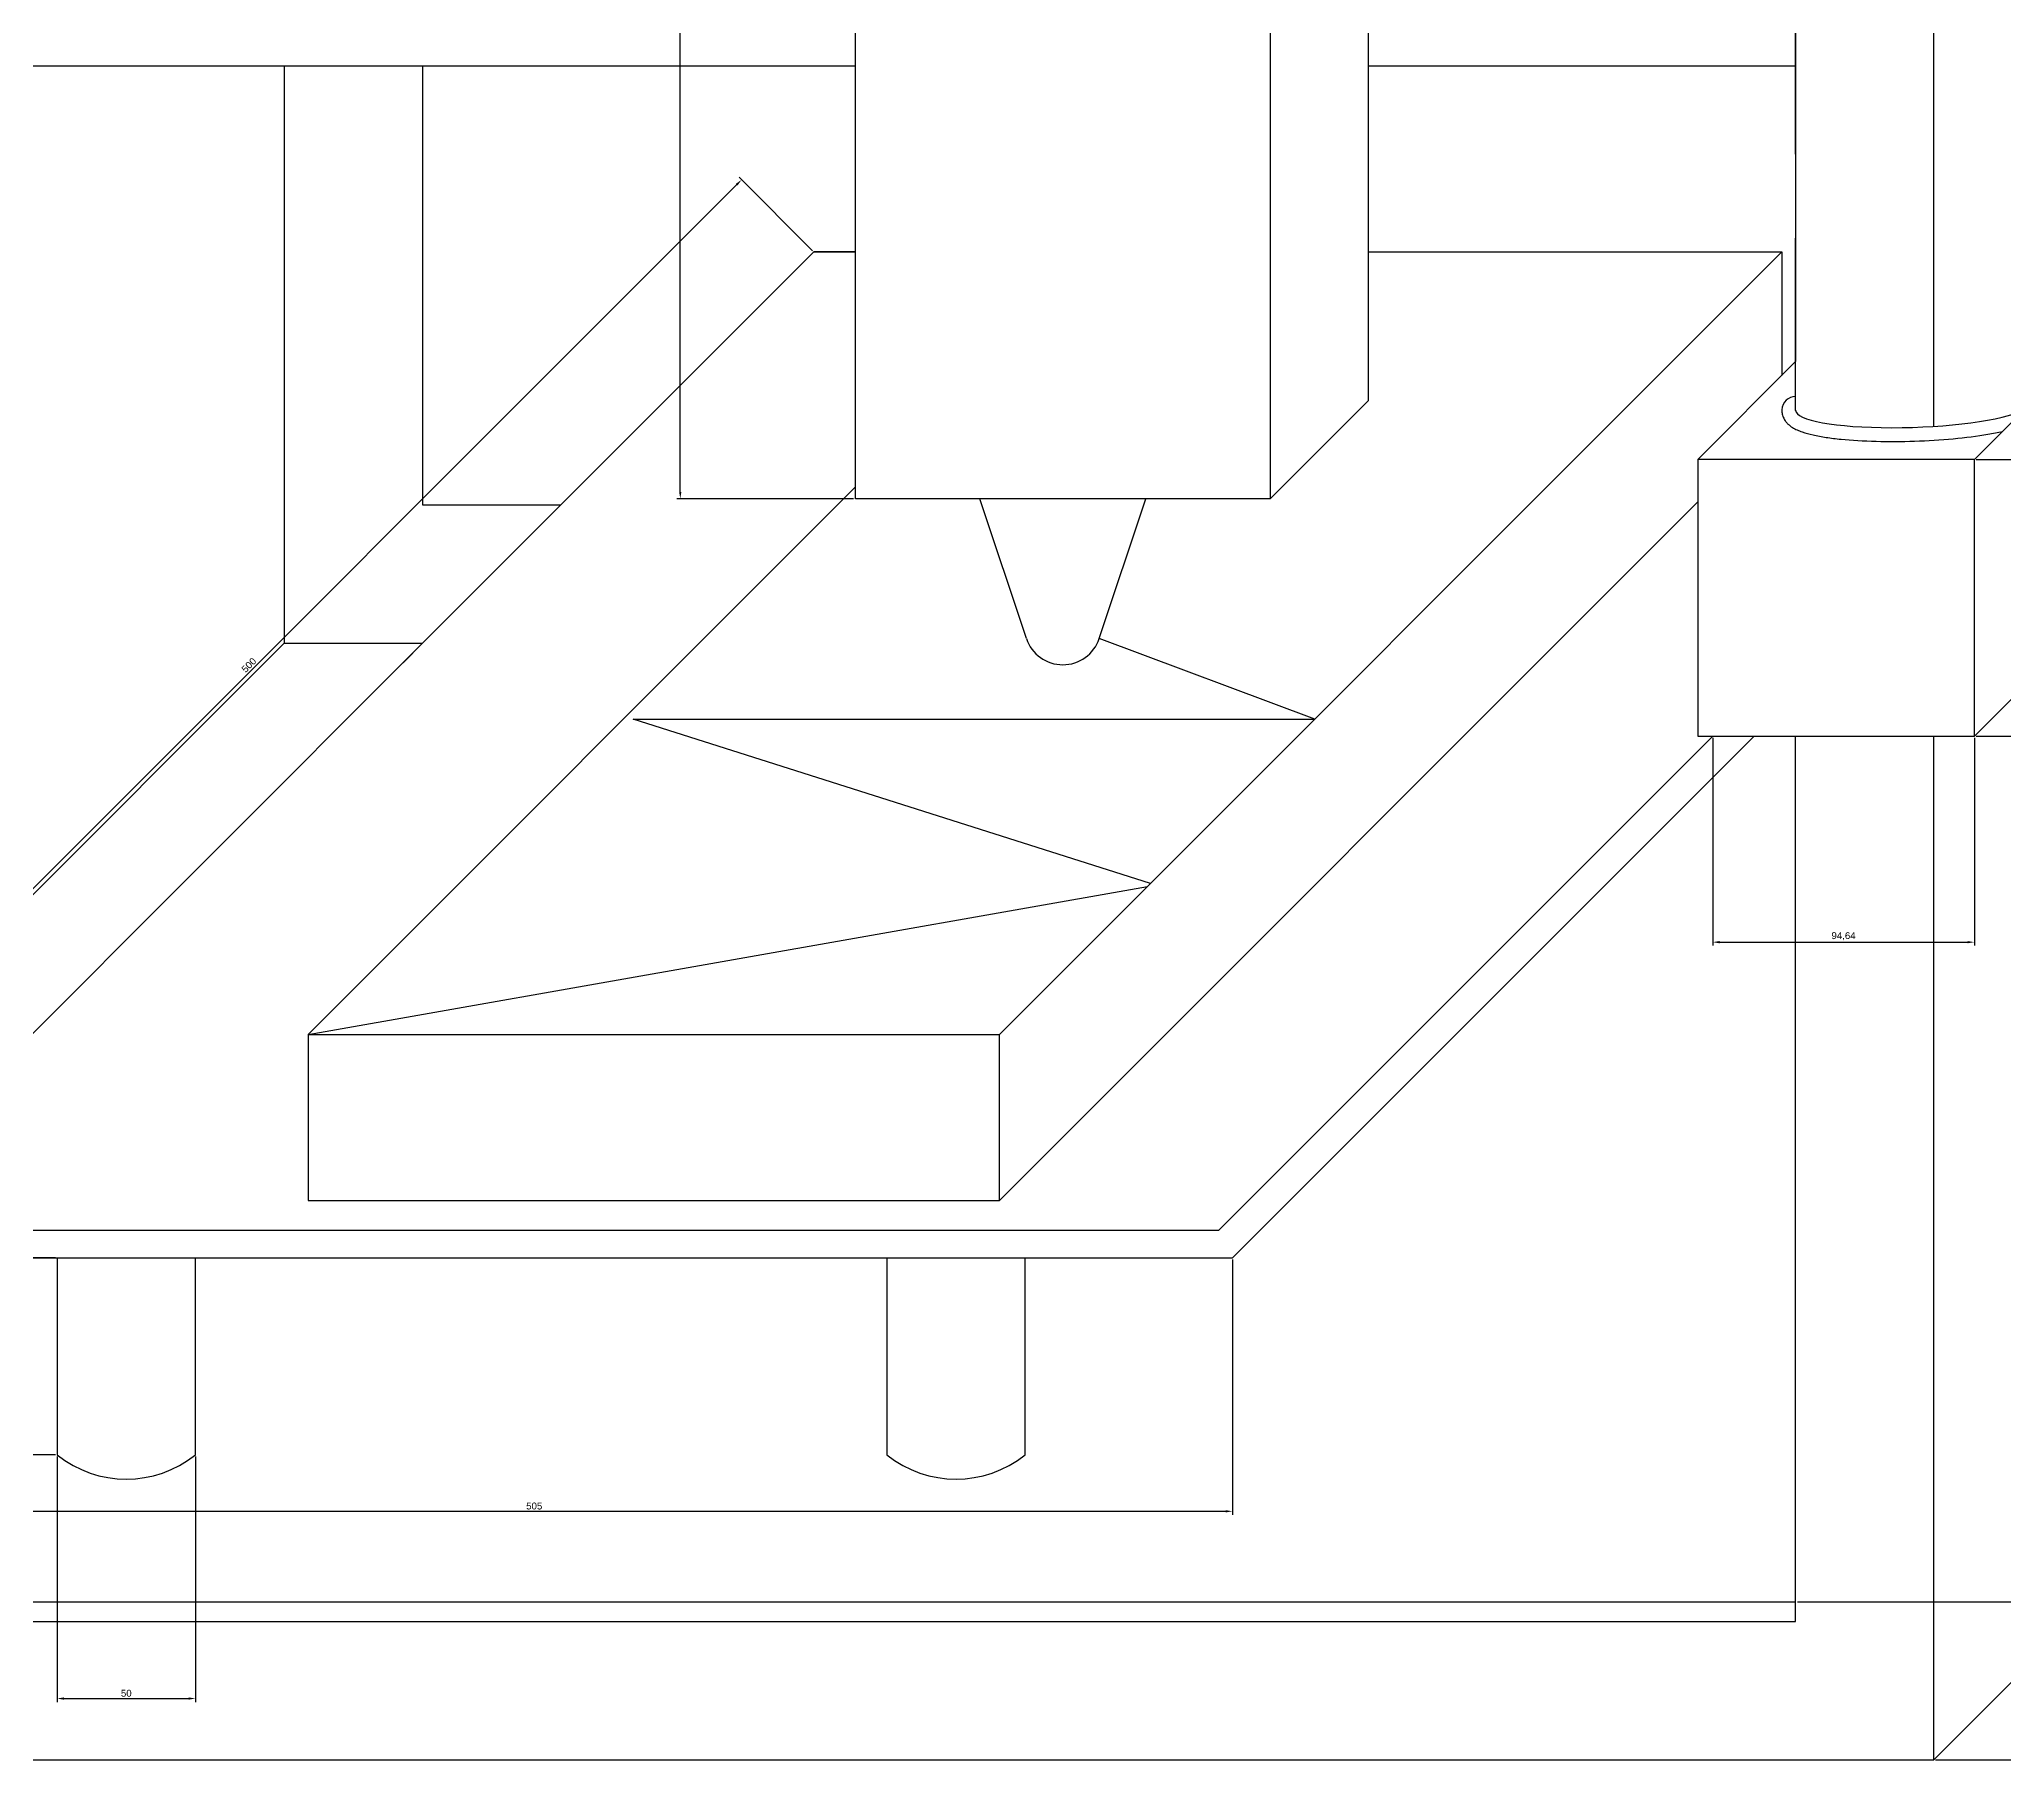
# Model space of a CAD drawing. Header units: millimetres. Extents: x 2208 to 8402, y 1291 to 9059.
# Drawn here: x 5872 to 6583, y 6080 to 6702 of the extents above; entities that cross this region are included whole.
import ezdxf

# ---------------------------------------------------------------- set-up
doc = ezdxf.new("R2010")
doc.units = ezdxf.units.MM
for name, color, linetype in [('BASE', 5, 'Continuous'), ('EXTRUDER', 3, 'Continuous'), ('HOT PLATE', 130, 'Continuous'), ('NOZZLE', 255, 'Continuous'), ('PRINTER PARTY', 1, 'Continuous')]:
    doc.layers.add(name, color=color, linetype=linetype)
doc.layers.add('MOVING MOTOR', color=7, linetype='Continuous', true_color=0xfbe200)
doc.styles.get("Standard").update_dxf_attribs({"font": 'arial.ttf'})
doc.dimstyles.new('ISO-25', dxfattribs={"dimtxt": 2.5, "dimasz": 2.5, "dimexe": 1.25, "dimexo": 0.625, "dimtad": 1, "dimtxsty": 'Standard', "dimcen": 2.5, "dimadec": 0, "dimazin": 0, "dimtfac": 1, "dimtmove": 0, "dimatfit": 3, "dimfxl": 1, "dimarcsym": 0})

# ---------------------------------------------------------------- blocks, each defined once
blk = doc.blocks.new('*D13')
at = {"color": 0, "lineweight": -2, "transparency": 16777216}
for p, q in [((6557.71, 7080.41), (7285.29, 7080.41)), ((7284.04, 7077.91), (7284.04, 6082.91)), ((6557.71, 6080.41), (7285.29, 6080.41))]:
    blk.add_line(p, q, dxfattribs=at)
at = {"color": 0, "transparency": 16777216}
for points in [[(7283.62, 7077.91), (7284.45, 7077.91), (7284.04, 7080.41)], [(7283.62, 6082.91), (7284.45, 6082.91), (7284.04, 6080.41)]]:
    blk.add_solid(points, dxfattribs=at)
at = {"layer": 'Defpoints', "color": 0, "transparency": 16777216}
for p in [(6557.09, 7080.41), (6557.09, 6080.41), (7284.04, 6080.41)]:
    blk.add_point(p, dxfattribs=at)
at = {"color": 0, "transparency": 16777216, "insert": (7282.13, 6580.41), "char_height": 2.5, "attachment_point": 5, "rotation": 90}
blk.add_mtext('1000', dxfattribs=at)
blk = doc.blocks.new('*D14')
at = {"color": 0, "lineweight": -2, "transparency": 16777216}
for p, q in [((6507.71, 7030.41), (7178.28, 7030.41)), ((7177.03, 7027.91), (7177.03, 6139.98)), ((6507.71, 6137.48), (7178.28, 6137.48))]:
    blk.add_line(p, q, dxfattribs=at)
at = {"color": 0, "transparency": 16777216}
for points in [[(7176.61, 7027.91), (7177.45, 7027.91), (7177.03, 7030.41)], [(7176.61, 6139.98), (7177.45, 6139.98), (7177.03, 6137.48)]]:
    blk.add_solid(points, dxfattribs=at)
at = {"layer": 'Defpoints', "color": 0, "transparency": 16777216}
for p in [(6507.09, 7030.41), (6507.09, 6137.48), (7177.03, 6137.48)]:
    blk.add_point(p, dxfattribs=at)
at = {"color": 0, "transparency": 16777216, "insert": (7174.9, 6583.95), "char_height": 2.5, "attachment_point": 5, "rotation": 90}
blk.add_mtext('892,93', dxfattribs=at)
blk = doc.blocks.new('*D15')
at = {"color": 0, "lineweight": -2, "transparency": 16777216}
for p, q in [((6572.36, 6550.41), (6708.3, 6550.41)), ((6707.05, 6547.91), (6707.05, 6452.91)), ((6572.36, 6450.41), (6708.3, 6450.41))]:
    blk.add_line(p, q, dxfattribs=at)
at = {"color": 0, "transparency": 16777216}
for points in [[(6706.64, 6547.91), (6707.47, 6547.91), (6707.05, 6550.41)], [(6706.64, 6452.91), (6707.47, 6452.91), (6707.05, 6450.41)]]:
    blk.add_solid(points, dxfattribs=at)
at = {"layer": 'Defpoints', "color": 0, "transparency": 16777216}
for p in [(6571.73, 6550.41), (6571.73, 6450.41), (6707.05, 6450.41)]:
    blk.add_point(p, dxfattribs=at)
at = {"color": 0, "transparency": 16777216, "insert": (6705.15, 6500.41), "char_height": 2.5, "attachment_point": 5, "rotation": 90}
blk.add_mtext('100', dxfattribs=at)
blk = doc.blocks.new('*D16')
at = {"color": 0, "lineweight": -2, "transparency": 16777216}
for p, q in [((6477.09, 6449.79), (6477.09, 6374.66)), ((6571.73, 6449.79), (6571.73, 6374.66)), ((6479.59, 6375.91), (6569.23, 6375.91))]:
    blk.add_line(p, q, dxfattribs=at)
at = {"color": 0, "transparency": 16777216}
for points in [[(6479.59, 6376.33), (6479.59, 6375.49), (6477.09, 6375.91)], [(6569.23, 6376.33), (6569.23, 6375.49), (6571.73, 6375.91)]]:
    blk.add_solid(points, dxfattribs=at)
at = {"layer": 'Defpoints', "color": 0, "transparency": 16777216}
for p in [(6477.09, 6450.41), (6571.73, 6450.41), (6571.73, 6375.91)]:
    blk.add_point(p, dxfattribs=at)
at = {"color": 0, "transparency": 16777216, "insert": (6524.41, 6378.04), "char_height": 2.5, "attachment_point": 5}
blk.add_mtext('94,64', dxfattribs=at)
blk = doc.blocks.new('*D17')
at = {"color": 0, "lineweight": -2, "transparency": 16777216}
for p, q in [((6166.5, 6936.17), (6102.56, 6936.17)), ((6103.81, 6538.67), (6103.81, 6933.67)), ((6166.5, 6536.17), (6102.56, 6536.17))]:
    blk.add_line(p, q, dxfattribs=at)
at = {"color": 0, "transparency": 16777216}
for points in [[(6103.4, 6933.67), (6104.23, 6933.67), (6103.81, 6936.17)], [(6103.4, 6538.67), (6104.23, 6538.67), (6103.81, 6536.17)]]:
    blk.add_solid(points, dxfattribs=at)
at = {"layer": 'Defpoints', "color": 0, "transparency": 16777216}
for p in [(6103.81, 6936.17), (6167.12, 6936.17), (6167.12, 6536.17)]:
    blk.add_point(p, dxfattribs=at)
at = {"color": 0, "transparency": 16777216, "insert": (6101.91, 6736.17), "char_height": 2.5, "attachment_point": 5, "rotation": 90}
blk.add_mtext('400', dxfattribs=at)
blk = doc.blocks.new('*D26')
at = {"color": 0, "lineweight": -2, "transparency": 16777216}
for p, q in [((5878.51, 6189.98), (5878.51, 6101.26)), ((5928.51, 6189.98), (5928.51, 6101.26)), ((5881.01, 6102.51), (5926.01, 6102.51))]:
    blk.add_line(p, q, dxfattribs=at)
at = {"color": 0, "transparency": 16777216}
for points in [[(5881.01, 6102.93), (5881.01, 6102.09), (5878.51, 6102.51)], [(5926.01, 6102.93), (5926.01, 6102.09), (5928.51, 6102.51)]]:
    blk.add_solid(points, dxfattribs=at)
at = {"layer": 'Defpoints', "color": 0, "transparency": 16777216}
for p in [(5878.51, 6190.61), (5928.51, 6190.61), (5928.51, 6102.51)]:
    blk.add_point(p, dxfattribs=at)
at = {"color": 0, "transparency": 16777216, "insert": (5903.51, 6104.41), "char_height": 2.5, "attachment_point": 5}
blk.add_mtext('50', dxfattribs=at)
blk = doc.blocks.new('*D27')
at = {"color": 0, "lineweight": -2, "transparency": 16777216}
for p, q in [((5877.88, 6261.83), (5824.36, 6261.83)), ((5825.61, 6193.11), (5825.61, 6259.33)), ((5877.88, 6190.61), (5824.36, 6190.61))]:
    blk.add_line(p, q, dxfattribs=at)
at = {"color": 0, "transparency": 16777216}
for points in [[(5825.19, 6259.33), (5826.02, 6259.33), (5825.61, 6261.83)], [(5825.19, 6193.11), (5826.02, 6193.11), (5825.61, 6190.61)]]:
    blk.add_solid(points, dxfattribs=at)
at = {"layer": 'Defpoints', "color": 0, "transparency": 16777216}
for p in [(5825.61, 6261.83), (5878.51, 6261.83), (5878.51, 6190.61)]:
    blk.add_point(p, dxfattribs=at)
at = {"color": 0, "transparency": 16777216, "insert": (5823.48, 6226.22), "char_height": 2.5, "attachment_point": 5, "rotation": 90}
blk.add_mtext('71,22', dxfattribs=at)
blk = doc.blocks.new('*D28')
at = {"color": 0, "lineweight": -2, "transparency": 16777216}
for p, q in [((5798.51, 6261.21), (5798.51, 6168.94)), ((6303.51, 6261.21), (6303.51, 6168.94)), ((5801.01, 6170.19), (6301.01, 6170.19))]:
    blk.add_line(p, q, dxfattribs=at)
at = {"color": 0, "transparency": 16777216}
for points in [[(5801.01, 6170.61), (5801.01, 6169.77), (5798.51, 6170.19)], [(6301.01, 6170.61), (6301.01, 6169.77), (6303.51, 6170.19)]]:
    blk.add_solid(points, dxfattribs=at)
at = {"layer": 'Defpoints', "color": 0, "transparency": 16777216}
for p in [(5798.51, 6261.83), (6303.51, 6261.83), (6303.51, 6170.19)]:
    blk.add_point(p, dxfattribs=at)
at = {"color": 0, "transparency": 16777216, "insert": (6051.01, 6172.09), "char_height": 2.5, "attachment_point": 5}
blk.add_mtext('505', dxfattribs=at)
blk = doc.blocks.new('*D30')
at = {"color": 0, "lineweight": -2, "transparency": 16777216}
for p, q in [((6151.62, 6625.83), (6125.08, 6652.37)), ((5774.18, 6299.7), (6124.2, 6649.71)), ((5798.07, 6272.28), (5771.53, 6298.81))]:
    blk.add_line(p, q, dxfattribs=at)
at = {"color": 0, "transparency": 16777216}
for points in [[(6123.9, 6650.01), (6124.49, 6649.42), (6125.97, 6651.48)], [(5773.89, 6299.99), (5774.48, 6299.4), (5772.41, 6297.93)]]:
    blk.add_solid(points, dxfattribs=at)
at = {"layer": 'Defpoints', "color": 0, "transparency": 16777216}
for p in [(6125.97, 6651.48), (6152.06, 6625.39), (5798.51, 6271.83)]:
    blk.add_point(p, dxfattribs=at)
at = {"color": 0, "transparency": 16777216, "insert": (5947.85, 6476.05), "char_height": 2.5, "attachment_point": 5, "rotation": 45}
blk.add_mtext('500', dxfattribs=at)

msp = doc.modelspace()

# ---------------------------------------------------------------- linework, layer by layer
msp.add_line((6010.641, 6483.966), (6003.569, 6476.895))
at = {"layer": 'BASE'}
for p, q in [((6507.087, 7030.412), (6507.087, 6585.768)), ((5607.087, 6130.412), (5960.641, 6483.966)), ((6557.087, 6080.412), (6960.641, 6483.966)), ((5664.158, 6137.483), (6507.087, 6137.483)), ((6557.087, 6080.412), (6557.087, 6130.412))]:
    msp.add_line(p, q, dxfattribs=at)
for points in [[(6557.087, 6562.369), (6557.087, 7080.412), (5557.087, 7080.412), (5557.087, 6660.412)], [(6507.087, 6660.742), (6507.087, 7030.412), (5607.087, 7030.412), (5607.087, 6660.412)], [(5960.641, 6692.636), (5960.641, 6483.966), (6010.641, 6483.966)], [(6010.641, 6692.636), (6010.641, 6533.966), (6060.641, 6533.966)], [(6507.087, 6568.09), (6507.087, 6630.412)], [(5557.087, 6530.412), (5557.087, 6080.412), (6557.087, 6080.412), (6557.087, 6450.412)], [(5607.087, 6530.412), (5607.087, 6130.412), (6507.087, 6130.412), (6507.087, 6450.412)]]:
    msp.add_lwpolyline(points, dxfattribs=at)
at = {"layer": 'EXTRUDER'}
msp.add_line((6317.124, 6536.174), (6352.479, 6571.529), dxfattribs=at)
msp.add_lwpolyline([(6269.802, 6971.529), (6352.479, 6971.529), (6352.479, 6571.529)], dxfattribs=at)
msp.add_lwpolyline([(6167.124, 6936.174), (6317.124, 6936.174), (6317.124, 6536.174), (6167.124, 6536.174)], close=True, dxfattribs=at)
at = {"layer": 'HOT PLATE'}
for p, q in [((6152.062, 6625.387), (6010.641, 6483.966)), ((6167.124, 6625.387), (6152.062, 6625.387)), ((6152.062, 6625.387), (6167.124, 6625.387)), ((5798.508, 6271.834), (6010.641, 6483.966)), ((6298.508, 6271.834), (6477.087, 6450.412)), ((6303.508, 6261.834), (6492.087, 6450.412)), ((5798.508, 6271.834), (6298.508, 6271.834)), ((5798.508, 6261.834), (6303.508, 6261.834)), ((5878.508, 6261.834), (5878.508, 6190.609)), ((5928.508, 6190.609), (5928.508, 6261.834)), ((6178.508, 6261.834), (6178.508, 6190.609)), ((6228.508, 6190.609), (6228.508, 6261.834))]:
    msp.add_line(p, q, dxfattribs=at)
for centre in [(5903.508, 6221.834), (6203.508, 6221.834)]:
    msp.add_arc(centre, 40, 231.317813, 308.682187, dxfattribs=at)
at = {"layer": 'MOVING MOTOR'}
for p, q in [((5832.551, 6692.636), (6167.124, 6692.636)), ((6352.479, 6692.636), (6507.087, 6692.636)), ((6471.732, 6550.412), (6507.087, 6585.768)), ((6571.732, 6550.412), (6607.087, 6585.768)), ((6471.732, 6550.412), (6471.732, 6450.412)), ((6571.732, 6550.412), (6471.732, 6550.412)), ((6571.732, 6450.412), (6571.732, 6550.412)), ((6607.087, 6485.768), (6571.732, 6450.412)), ((6471.732, 6450.412), (6571.732, 6450.412))]:
    msp.add_line(p, q, dxfattribs=at)
msp.add_arc((6507.101, 6568.166), 5.015, 90.163138, 177.888847, dxfattribs=at)
msp.add_ellipse((6549.701, 6569.543), major_axis=(-42.614, -1.453), ratio=0.1765459, start_param=6.2711489, end_param=9.0511707, dxfattribs=at)
msp.add_open_spline([(6502.09, 6568.351), (6502.071, 6567.804), (6502.126, 6567.25), (6502.363, 6566.205), (6502.545, 6565.717), (6502.977, 6564.842), (6503.227, 6564.455), (6503.753, 6563.77), (6504.029, 6563.472), (6504.836, 6562.704), (6505.376, 6562.312), (6506.476, 6561.629), (6507.038, 6561.34), (6508.209, 6560.812), (6508.818, 6560.575), (6510.66, 6559.939), (6511.973, 6559.58), (6514.856, 6558.929), (6516.424, 6558.64), (6519.803, 6558.125), (6521.614, 6557.9), (6527.374, 6557.322), (6531.645, 6557.068), (6540.648, 6556.837), (6545.378, 6556.861), (6554.832, 6557.182), (6559.553, 6557.48), (6568.523, 6558.322), (6572.768, 6558.865), (6578.446, 6559.828), (6580.207, 6560.168), (6581.851, 6560.532)], degree=3, knots=[6.2711489, 6.2711489, 6.2711489, 6.2711489, 6.3170404, 6.3170404, 6.3629319, 6.3629319, 6.4088234, 6.4088234, 6.454715, 6.454715, 6.541184, 6.541184, 6.627653, 6.627653, 6.714122, 6.714122, 6.8765577, 6.8765577, 7.0389934, 7.0389934, 7.2014292, 7.2014292, 7.5274428, 7.5274428, 7.8534565, 7.8534565, 8.1794702, 8.1794702, 8.5054838, 8.5054838, 8.664966, 8.664966, 8.664966, 8.664966], dxfattribs=at)
at = {"layer": 'NOZZLE'}
for p, q in [((6228.962, 6485.661), (6212.124, 6536.174)), ((6255.286, 6485.661), (6272.124, 6536.174))]:
    msp.add_line(p, q, dxfattribs=at)
msp.add_arc((6242.124, 6490.048), 13.874, 198.434949, 341.565051, dxfattribs=at)
at = {"layer": 'PRINTER PARTY'}
for p, q in [((6219.219, 6342.544), (6502.062, 6625.387)), ((6352.479, 6625.387), (6502.062, 6625.387)), ((6502.062, 6625.387), (6502.062, 6580.742)), ((5969.219, 6342.544), (6167.124, 6540.449)), ((6219.219, 6282.544), (6471.732, 6535.057)), ((6333.239, 6456.564), (6255.286, 6485.661)), ((6273.836, 6397.161), (6086.82, 6456.564)), ((6086.82, 6456.564), (6333.239, 6456.564)), ((5969.219, 6342.544), (6272.738, 6396.063)), ((5969.219, 6342.544), (6219.219, 6342.544)), ((5969.219, 6342.544), (5969.219, 6282.544)), ((6219.219, 6282.544), (6219.219, 6342.544)), ((5969.219, 6282.544), (6219.219, 6282.544))]:
    msp.add_line(p, q, dxfattribs=at)

# ---------------------------------------------------------------- dimensions: what is measured, and where the dimension line sits
for base, p1, p2, picture, middle in [((7284.036, 6080.412), (6557.087, 7080.412), (6557.087, 6080.412), '*D13', (7282.135, 6580.412)), ((7177.03, 6137.483), (6507.087, 7030.412), (6507.087, 6137.483), '*D14', (7174.902, 6583.948)), ((6103.813, 6936.174), (6167.124, 6536.174), (6167.124, 6936.174), '*D17', (6101.911, 6736.174)), ((6707.054, 6450.412), (6571.732, 6550.412), (6571.732, 6450.412), '*D15', (6705.153, 6500.412)), ((5825.60785, 6261.83373), (5878.50847, 6190.60874), (5878.50847, 6261.83373), '*D27', (5823.48046, 6226.22124))]:
    dim = msp.add_linear_dim(base=base, p1=p1, p2=p2, angle=90, dimstyle='ISO-25')
    dim.commit()
    dim.dimension.update_dxf_attribs({"geometry": picture, "text_midpoint": middle})
dim = msp.add_aligned_dim(p1=(5798.508, 6271.834), p2=(6152.062, 6625.387), distance=36.904, dimstyle='ISO-25')
dim.commit()
dim.dimension.update_dxf_attribs({"geometry": '*D30', "text_midpoint": (5947.846, 6476.05)})
for base, p1, p2, picture, middle in [((6571.7318, 6375.9103), (6477.0871, 6450.4124), (6571.7318, 6450.4124), '*D16', (6524.4094, 6378.0377)), ((6303.508, 6170.19), (5798.508, 6261.834), (6303.508, 6261.834), '*D28', (6051.008, 6172.092)), ((5928.508, 6102.509), (5878.508, 6190.609), (5928.508, 6190.609), '*D26', (5903.508, 6104.411))]:
    dim = msp.add_linear_dim(base=base, p1=p1, p2=p2, dimstyle='ISO-25')
    dim.commit()
    dim.dimension.update_dxf_attribs({"geometry": picture, "text_midpoint": middle})

doc.saveas('drawing.dxf')
